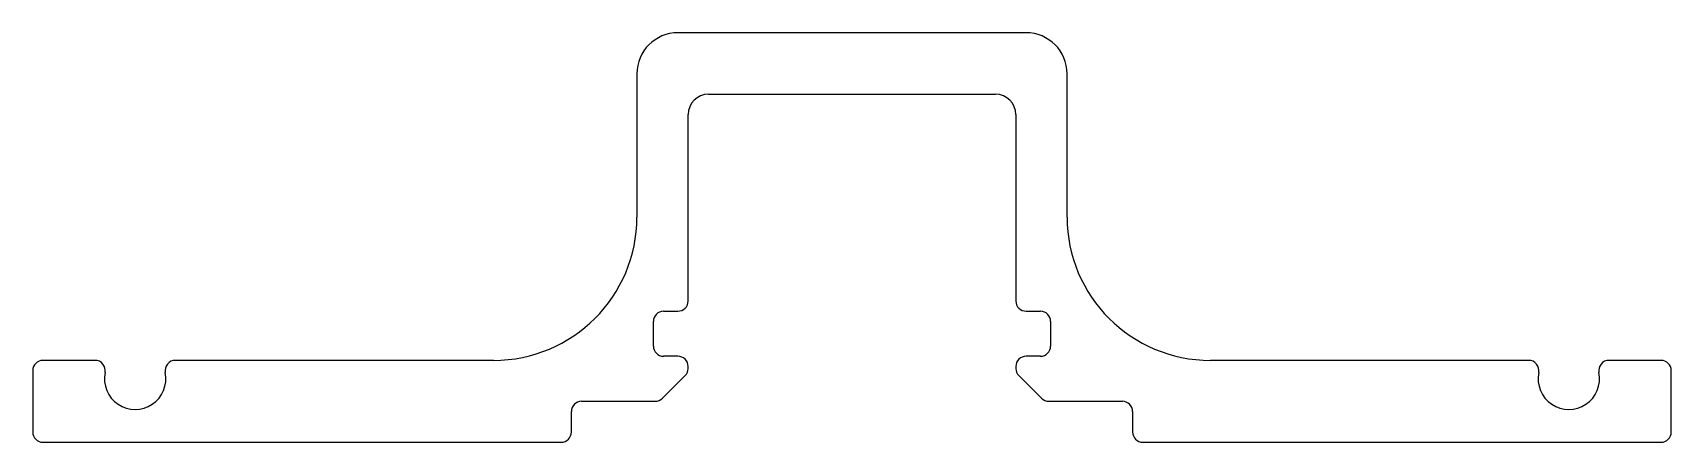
# Model space of a CAD drawing. Extents: x 757.6 to 797.6, y 669.4 to 679.4.
import ezdxf

# ---------------------------------------------------------------- set-up
doc = ezdxf.new("R2010")
doc.units = 0
doc.layers.get('0').update_dxf_attribs({"linetype": 'CONTINUOUS'})

msp = doc.modelspace()

# ---------------------------------------------------------------- linework, layer by layer
for p, q in [((781.888, 679.376), (773.388, 679.376)), ((772.388, 678.376), (772.388, 674.876)), ((782.888, 674.876), (782.888, 678.376)), ((774.138, 677.876), (781.138, 677.876)), ((773.638, 672.826), (773.638, 677.376)), ((781.638, 677.376), (781.638, 672.826)), ((773.038, 672.576), (773.388, 672.576)), ((781.888, 672.576), (782.238, 672.576)), ((772.788, 671.726), (772.788, 672.326)), ((782.488, 672.326), (782.488, 671.726)), ((759.158, 671.376), (757.888, 671.376)), ((768.888, 671.376), (761.118, 671.376)), ((773.388, 671.476), (773.038, 671.476)), ((773.638, 671.179), (773.638, 671.226)), ((781.638, 671.226), (781.638, 671.179)), ((782.238, 671.476), (781.888, 671.476)), ((794.158, 671.376), (786.388, 671.376)), ((797.388, 671.376), (796.118, 671.376)), ((757.638, 671.126), (757.638, 669.626)), ((773.011, 670.449), (773.565, 671.003)), ((781.711, 671.003), (782.265, 670.449)), ((797.638, 669.626), (797.638, 671.126)), ((770.788, 669.626), (770.788, 670.126)), ((771.038, 670.376), (772.834, 670.376)), ((782.442, 670.376), (784.238, 670.376)), ((784.488, 670.126), (784.488, 669.626)), ((757.888, 669.376), (770.538, 669.376)), ((784.738, 669.376), (797.388, 669.376))]:
    msp.add_line(p, q)
for centre, radius, start, end in [((773.388, 678.376), 1, 90, 180), ((781.888, 678.376), 1, 0, 90), ((774.138, 677.376), 0.5, 90, 180), ((781.138, 677.376), 0.5, 0, 90), ((768.888, 674.876), 3.5, 270, 0), ((786.388, 674.876), 3.5, 180, 270), ((773.388, 672.826), 0.25, 270, 0), ((781.888, 672.826), 0.25, 180, 270), ((773.038, 672.326), 0.25, 90, 180), ((782.238, 672.326), 0.25, 0, 90), ((773.038, 671.726), 0.25, 180, 270), ((782.238, 671.726), 0.25, 270, 0), ((757.888, 671.126), 0.25, 90, 180), ((759.158, 671.126), 0.25, 348.463, 90), ((761.118, 671.126), 0.25, 90, 191.537), ((773.388, 671.226), 0.25, 0, 90), ((781.888, 671.226), 0.25, 90, 180), ((794.158, 671.126), 0.25, 348.463, 90), ((796.118, 671.126), 0.25, 90, 191.537), ((797.388, 671.126), 0.25, 0, 90), ((760.138, 670.926), 0.75, 168.463, 11.537), ((773.388, 671.179), 0.25, 315, 360), ((781.888, 671.179), 0.25, 180, 225), ((795.138, 670.926), 0.75, 168.463, 11.537), ((772.834, 670.626), 0.25, 270, 315), ((782.442, 670.626), 0.25, 225, 270), ((771.038, 670.126), 0.25, 90, 180), ((784.238, 670.126), 0.25, 0, 90), ((757.888, 669.626), 0.25, 180, 270), ((770.538, 669.626), 0.25, 270, 0), ((784.738, 669.626), 0.25, 180, 270), ((797.388, 669.626), 0.25, 270, 0)]:
    msp.add_arc(centre, radius, start, end)

doc.saveas('drawing.dxf')
